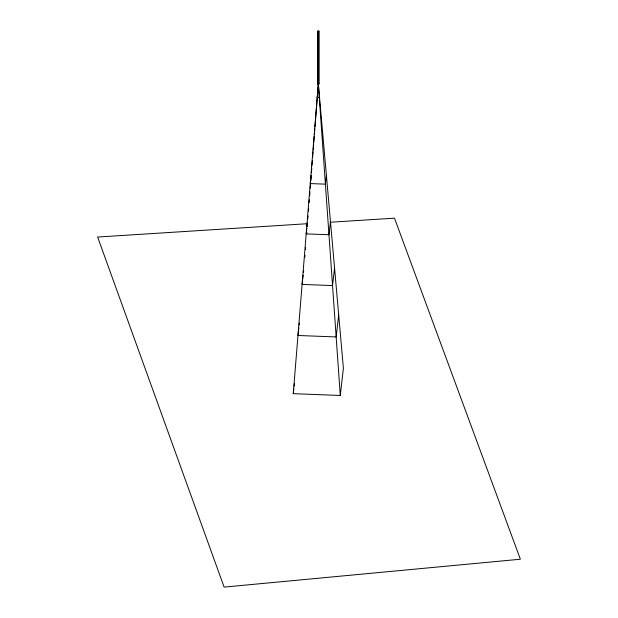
<?xml version="1.0" encoding="UTF-8"?>
<svg xmlns="http://www.w3.org/2000/svg" width="618" height="618" viewBox="0 0 618 618"><rect width="100%" height="100%" fill="white"/><g stroke="black" fill="none" stroke-linecap="round" stroke-linejoin="round"><path stroke-width="0.93" d="M304.867 257.235L305.014 255.319M305.462 249.556L305.616 247.633M306.659 234.183L306.806 232.26M307.254 226.497L307.478 223.616M307.849 218.826L308.073 215.952M308.444 211.171L308.668 208.305M309.108 202.565L309.332 199.699M309.633 195.875L309.927 192.051M310.221 188.22L310.522 184.396M310.815 180.572L311.186 175.79M311.41 172.916L311.781 168.119M312.005 165.238L312.384 160.441M312.6 157.559L313.048 151.804M313.202 149.888L313.643 144.125M313.797 142.21L314.245 136.454M314.392 134.531L314.84 128.776M314.987 126.852L318.332 83.77L343.392 368.336L340.279 395.474L293.264 393.674L318.332 83.77L340.279 395.474M317.366 96.145L317.235 97.335L319.29 97.412L319.429 96.223M311.163 175.713L310.259 183.577L325.4 184.156L326.404 175.412M306.837 228.251L306.188 233.882L328.961 234.755L330.468 221.607M307.053 226.373L307.486 222.611M303.168 275.164L302.102 284.411L332.538 285.578L334.554 268.011M303.484 272.391L303.701 270.545M298.857 327.818L297.976 335.489L336.153 336.949L338.687 314.902M299.182 324.944L299.406 323.029M293.264 393.674L293.805 388.992M294.129 386.188L294.454 383.384M317.853 31C317.289 32.754 320.549 30.599 317.853 31L317.853 83.453C316.81 84.627 320.255 84.079 318.564 83.376M307.061 223.724L97.629 237.042L224.118 587.1L520.371 559.22L394.485 218.162L330.12 222.256M318.88 31.039L318.88 83.492M318.811 31.634L318.811 84.087M317.783 31.595L317.783 84.048"/></g></svg>
